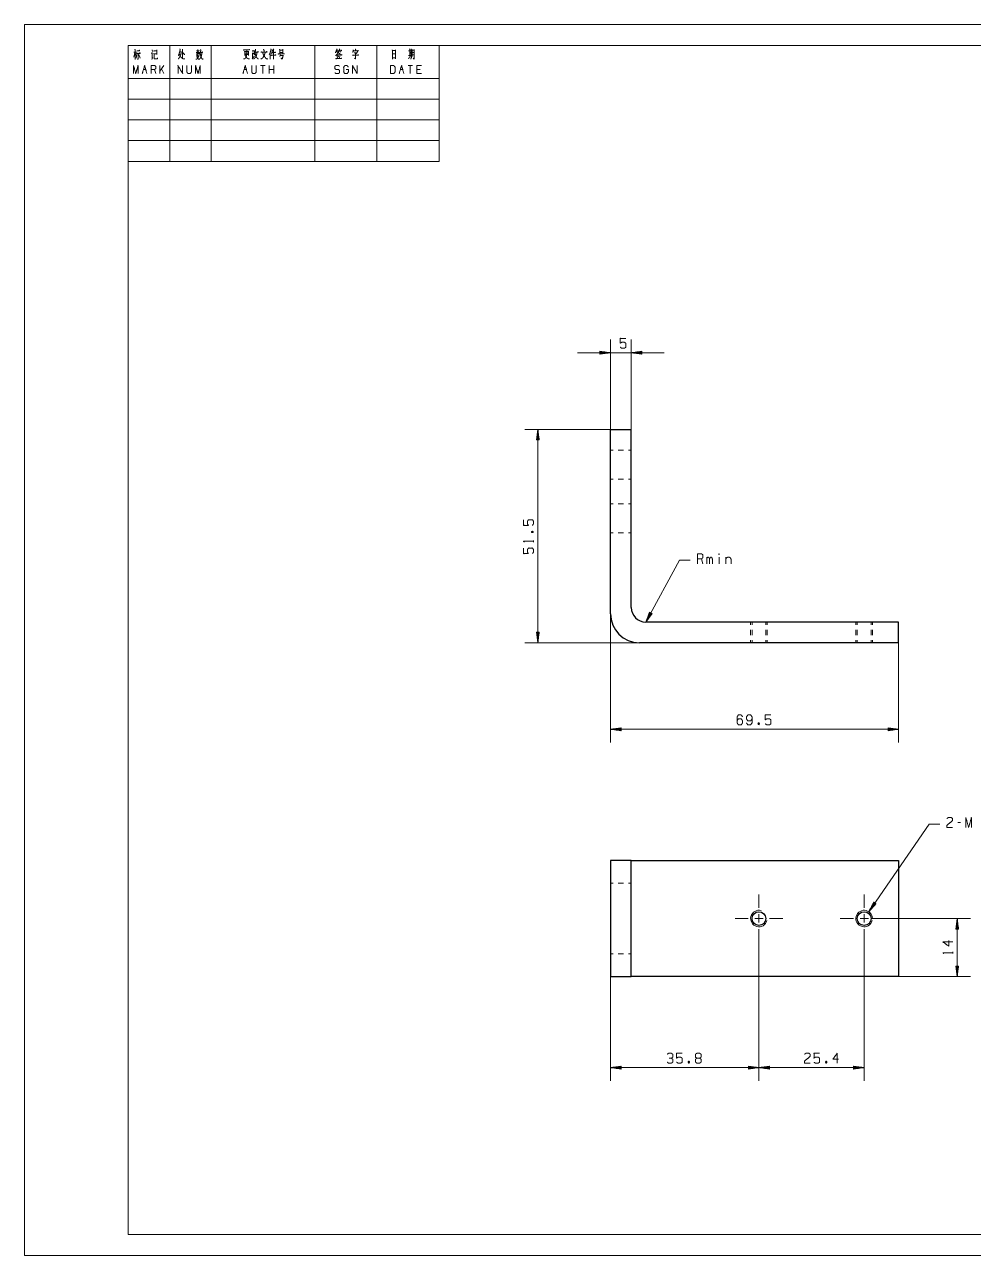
# Model space of a CAD drawing. Header units: millimetres. Extents: x 0 to 420, y 0 to 297.
# Drawn here: x 0 to 228.9, y 0 to 297 of the extents above; entities that cross this region are included whole.
import ezdxf

# ---------------------------------------------------------------- set-up
doc = ezdxf.new("R2010")
doc.units = ezdxf.units.MM
doc.layers.add('101', color=7, linetype='Continuous', true_color=0xffffff)

msp = doc.modelspace()

# ---------------------------------------------------------------- linework, layer by layer
at = {"layer": '101', "color": 133, "linetype": 'Continuous', "lineweight": 18}
for p, q in [((420, 297), (0, 297)), ((0, 297), (0, 0)), ((25, 292), (25, 264)), ((25, 292), (100, 292)), ((25, 292), (100, 292)), ((25, 292), (100, 292)), ((25, 292), (25, 5)), ((415, 292), (25, 292)), ((35, 292), (35, 264)), ((45, 292), (45, 264)), ((70, 292), (70, 264)), ((85, 292), (85, 264)), ((100, 292), (100, 264)), ((25, 284), (100, 284)), ((25, 279), (100, 279)), ((25, 274), (100, 274)), ((25, 269), (100, 269)), ((25, 264), (100, 264)), ((25, 5), (415, 5)), ((0, 0), (420, 0))]:
    msp.add_line(p, q, dxfattribs=at)
at = {"layer": '101', "color": 72, "linetype": 'Continuous', "lineweight": 18}
for p, q in [((93.22, 291.13), (93.33, 290.98)), ((26.57, 290.3), (26.35, 289.18)), ((26.36, 290.36), (26.98, 290.36)), ((26.69, 290.14), (26.91, 289.66)), ((27.11, 289.78), (26.88, 288.91)), ((27.56, 289.76), (27.87, 288.87)), ((30.65, 288.62), (30.93, 289.08)), ((30.74, 290.88), (30.87, 290.49)), ((31.13, 290.07), (31.22, 289.97)), ((37.42, 290.41), (37.77, 290.41)), ((41.4, 289.47), (42.16, 289.47)), ((41.69, 290.2), (41.43, 289.78)), ((41.53, 290.78), (41.66, 290.49)), ((41.88, 290.18), (42.11, 289.91)), ((42.14, 290.82), (41.95, 290.49)), ((53.1, 289.76), (53.98, 289.76)), ((53.11, 290.49), (53.99, 290.49)), ((53.11, 290.14), (53.98, 290.14)), ((54.01, 290.63), (54.01, 289.56)), ((55, 290.16), (55, 288.89)), ((55.02, 290.01), (55.35, 290.01)), ((55.4, 290.82), (55.37, 289.89)), ((59.27, 290.28), (59.27, 288.65)), ((61.56, 290.86), (62.32, 290.86)), ((61.56, 290.28), (62.32, 290.28)), ((61.73, 289.91), (61.56, 289.33)), ((61.6, 289.56), (62.33, 289.56)), ((62.33, 291.05), (62.33, 290.09)), ((75.31, 289.52), (75.48, 289.02)), ((75.35, 289.72), (76.07, 289.72)), ((75.6, 289.62), (75.76, 289.2)), ((76.13, 289.56), (75.92, 288.89)), ((76.04, 290.67), (76.21, 290.34)), ((92.92, 289.33), (92.65, 288.71)), ((92.86, 289.95), (93.25, 289.95)), ((93.18, 289.37), (93.28, 289.04)), ((93.75, 288.94), (94, 288.69)), ((28.66, 286.17), (29.22, 286.17)), ((31.62, 285.18), (31.34, 286.17)), ((33.59, 287.14), (32.63, 285.78)), ((32.63, 285.18), (32.63, 287.14)), ((33.59, 285.18), (33.04, 286.36)), ((52.94, 286.17), (53.49, 286.17)), ((58.02, 287.14), (56.9, 287.14)), ((57.46, 287.14), (57.46, 285.18)), ((59.02, 285.18), (59.02, 287.14)), ((60.14, 286.17), (59.02, 286.17)), ((60.14, 285.18), (60.14, 287.14)), ((90.65, 286.17), (91.2, 286.17)), ((93.6, 287.14), (92.49, 287.14)), ((93.05, 287.14), (93.05, 285.18)), ((95.45, 286.17), (94.61, 286.17)), ((122.29, 174.49), (122.72, 174.65)), ((122.74, 172.09), (122.74, 172.52)), ((163.64, 166.91), (163.31, 168.11)), ((164.57, 166.91), (164.57, 168.49)), ((167.52, 168.49), (167.52, 166.91)), ((169.13, 168.49), (169.13, 166.91)), ((177.01, 128.49), (177.17, 128.07)), ((225.8, 104.48), (225.13, 104.48)), ((223.9, 72.81), (223.9, 73.24)), ((160.16, 46.84), (160.32, 46.42)), ((193.32, 46.84), (193.48, 46.42))]:
    msp.add_line(p, q, dxfattribs=at)
at = {"layer": '101', "color": 22, "linetype": 'Continuous', "lineweight": 18}
for p, q in [((141.34, 199.33), (141.34, 221)), ((146.34, 199.33), (146.34, 221)), ((133.41, 217.82), (154.28, 217.82)), ((141.34, 217.82), (138.8, 218.16)), ((138.8, 218.16), (138.8, 217.49)), ((138.8, 218.15), (138.84, 218.15)), ((138.8, 218.15), (138.84, 218.15)), ((138.8, 218.1), (139.22, 218.1)), ((138.8, 218.05), (139.61, 218.05)), ((138.8, 218), (139.99, 218)), ((138.8, 217.95), (140.38, 217.95)), ((138.8, 217.9), (140.77, 217.9)), ((138.8, 217.85), (141.15, 217.85)), ((138.8, 217.49), (141.34, 217.82)), ((138.8, 217.8), (141.15, 217.8)), ((138.8, 217.75), (140.77, 217.75)), ((138.8, 217.7), (140.38, 217.7)), ((138.8, 217.65), (139.99, 217.65)), ((138.8, 217.6), (139.61, 217.6)), ((138.8, 217.55), (139.22, 217.55)), ((138.8, 217.49), (138.84, 217.49)), ((138.8, 217.49), (138.84, 217.49)), ((148.88, 218.16), (146.34, 217.82)), ((146.34, 217.82), (148.88, 217.49)), ((148.88, 217.85), (146.54, 217.85)), ((148.88, 217.8), (146.54, 217.8)), ((148.88, 217.9), (146.92, 217.9)), ((148.88, 217.75), (146.92, 217.75)), ((148.88, 217.95), (147.31, 217.95)), ((148.88, 217.7), (147.31, 217.7)), ((148.88, 218), (147.69, 218)), ((148.88, 217.65), (147.69, 217.65)), ((148.88, 218.05), (148.08, 218.05)), ((148.88, 217.6), (148.08, 217.6)), ((148.88, 218.1), (148.47, 218.1)), ((148.88, 217.55), (148.47, 217.55)), ((148.88, 218.15), (148.85, 218.15)), ((148.88, 218.15), (148.85, 218.15)), ((148.88, 217.49), (148.85, 217.49)), ((148.88, 217.49), (148.85, 217.49)), ((148.88, 217.49), (148.88, 218.16)), ((141.34, 199.33), (120.66, 199.33)), ((123.83, 199.33), (123.5, 196.79)), ((123.81, 196.79), (123.81, 199.13)), ((124.17, 196.79), (123.83, 199.33)), ((123.83, 199.33), (123.83, 147.83)), ((123.86, 196.79), (123.86, 199.13)), ((123.5, 196.79), (123.5, 196.82)), ((123.5, 196.79), (123.5, 196.82)), ((123.5, 196.79), (124.17, 196.79)), ((123.55, 196.79), (123.55, 197.2)), ((123.6, 196.79), (123.6, 197.59)), ((123.66, 196.79), (123.66, 197.97)), ((123.71, 196.79), (123.71, 198.36)), ((123.76, 196.79), (123.76, 198.75)), ((123.91, 196.79), (123.91, 198.75)), ((123.96, 196.79), (123.96, 198.36)), ((124.01, 196.79), (124.01, 197.97)), ((124.06, 196.79), (124.06, 197.59)), ((124.11, 196.79), (124.11, 197.2)), ((124.16, 196.79), (124.16, 196.82)), ((124.16, 196.79), (124.16, 196.82)), ((157.99, 167.73), (149.84, 152.83)), ((160.53, 167.73), (157.99, 167.73)), ((141.34, 154.83), (141.34, 123.77)), ((150.77, 155.21), (149.84, 152.83)), ((149.84, 152.83), (151.36, 154.89)), ((151.04, 155.07), (149.91, 153.01)), ((151.09, 155.04), (149.96, 152.98)), ((151, 155.09), (150.06, 153.37)), ((151.13, 155.02), (150.19, 153.3)), ((150.95, 155.11), (150.2, 153.73)), ((150.91, 155.14), (150.34, 154.1)), ((151.17, 154.99), (150.42, 153.61)), ((150.86, 155.16), (150.48, 154.46)), ((150.82, 155.19), (150.62, 154.82)), ((151.22, 154.97), (150.65, 153.92)), ((150.77, 155.21), (150.76, 155.18)), ((150.77, 155.21), (150.76, 155.18)), ((151.36, 154.89), (150.77, 155.21)), ((151.26, 154.94), (150.88, 154.24)), ((151.31, 154.92), (151.11, 154.55)), ((151.35, 154.9), (151.34, 154.87)), ((151.35, 154.9), (151.34, 154.87)), ((123.5, 150.37), (123.5, 150.33)), ((123.5, 150.37), (123.5, 150.33)), ((123.5, 150.37), (123.83, 147.83)), ((124.17, 150.37), (123.5, 150.37)), ((123.55, 150.37), (123.55, 149.95)), ((123.6, 150.37), (123.6, 149.56)), ((123.66, 150.37), (123.66, 149.18)), ((123.71, 150.37), (123.71, 148.79)), ((123.76, 150.37), (123.76, 148.4)), ((123.81, 150.37), (123.81, 148.02)), ((123.83, 147.83), (124.17, 150.37)), ((123.86, 150.37), (123.86, 148.02)), ((123.91, 150.37), (123.91, 148.4)), ((123.96, 150.37), (123.96, 148.79)), ((124.01, 150.37), (124.01, 149.18)), ((124.06, 150.37), (124.06, 149.56)), ((124.11, 150.37), (124.11, 149.95)), ((124.16, 150.37), (124.16, 150.33)), ((124.16, 150.37), (124.16, 150.33)), ((148.34, 147.83), (120.66, 147.83)), ((210.84, 147.83), (210.84, 123.77)), ((143.88, 127.28), (141.34, 126.95)), ((141.34, 126.95), (143.88, 126.62)), ((141.34, 126.95), (210.84, 126.95)), ((143.88, 126.97), (141.54, 126.97)), ((143.88, 126.92), (141.54, 126.92)), ((143.88, 127.03), (141.92, 127.03)), ((143.88, 126.87), (141.92, 126.87)), ((143.88, 127.08), (142.31, 127.08)), ((143.88, 126.82), (142.31, 126.82)), ((143.88, 127.13), (142.69, 127.13)), ((143.88, 126.77), (142.69, 126.77)), ((143.88, 127.18), (143.08, 127.18)), ((143.88, 126.72), (143.08, 126.72)), ((143.88, 127.23), (143.47, 127.23)), ((143.88, 126.67), (143.47, 126.67)), ((143.88, 127.28), (143.85, 127.28)), ((143.88, 127.28), (143.85, 127.28)), ((143.88, 126.62), (143.85, 126.62)), ((143.88, 126.62), (143.85, 126.62)), ((143.88, 126.62), (143.88, 127.28)), ((210.84, 126.95), (208.3, 127.28)), ((208.3, 127.28), (208.34, 127.28)), ((208.3, 127.28), (208.34, 127.28)), ((208.3, 127.28), (208.3, 126.62)), ((208.3, 127.23), (208.72, 127.23)), ((208.3, 127.18), (209.11, 127.18)), ((208.3, 127.13), (209.49, 127.13)), ((208.3, 127.08), (209.88, 127.08)), ((208.3, 127.03), (210.27, 127.03)), ((208.3, 126.97), (210.65, 126.97)), ((208.3, 126.62), (210.84, 126.95)), ((208.3, 126.92), (210.65, 126.92)), ((208.3, 126.87), (210.27, 126.87)), ((208.3, 126.82), (209.88, 126.82)), ((208.3, 126.77), (209.49, 126.77)), ((208.3, 126.72), (209.11, 126.72)), ((208.3, 126.67), (208.72, 126.67)), ((208.3, 126.62), (208.34, 126.62)), ((208.3, 126.62), (208.34, 126.62)), ((203.68, 82.94), (218.22, 104.09)), ((218.22, 104.09), (220.76, 104.09)), ((204.84, 85.22), (203.68, 82.94)), ((203.68, 82.94), (205.39, 84.85)), ((205.1, 85.05), (203.77, 83.12)), ((205.14, 85.02), (203.81, 83.09)), ((205.05, 85.08), (203.94, 83.46)), ((205.18, 84.99), (204.07, 83.38)), ((205.01, 85.11), (204.12, 83.81)), ((204.97, 85.14), (204.3, 84.16)), ((205.22, 84.96), (204.33, 83.67)), ((204.93, 85.16), (204.47, 84.5)), ((205.26, 84.93), (204.59, 83.95)), ((204.89, 85.19), (204.65, 84.85)), ((204.84, 85.22), (204.83, 85.2)), ((204.84, 85.22), (204.83, 85.2)), ((205.39, 84.85), (204.84, 85.22)), ((205.3, 84.91), (204.85, 84.24)), ((205.35, 84.88), (205.11, 84.53)), ((205.39, 84.85), (205.37, 84.82)), ((205.39, 84.85), (205.37, 84.82)), ((204.54, 81.29), (228.17, 81.29)), ((224.99, 81.29), (224.66, 78.75)), ((224.87, 78.75), (224.87, 80.33)), ((224.92, 78.75), (224.92, 80.72)), ((224.97, 78.75), (224.97, 81.1)), ((224.99, 67.29), (224.99, 81.29)), ((225.33, 78.75), (224.99, 81.29)), ((225.02, 78.75), (225.02, 81.1)), ((225.07, 78.75), (225.07, 80.72)), ((225.12, 78.75), (225.12, 80.33)), ((224.66, 78.75), (224.66, 78.79)), ((224.66, 78.75), (224.66, 78.79)), ((224.66, 78.75), (225.33, 78.75)), ((224.71, 78.75), (224.71, 79.17)), ((224.77, 78.75), (224.77, 79.56)), ((224.82, 78.75), (224.82, 79.94)), ((225.17, 78.75), (225.17, 79.94)), ((225.22, 78.75), (225.22, 79.56)), ((225.27, 78.75), (225.27, 79.17)), ((225.32, 78.75), (225.32, 78.79)), ((225.32, 78.75), (225.32, 78.79)), ((177.14, 75.53), (177.14, 42.12)), ((177.14, 75.53), (177.14, 42.12)), ((202.54, 75.53), (202.54, 42.12)), ((224.66, 69.83), (224.66, 69.8)), ((224.66, 69.83), (224.66, 69.8)), ((225.33, 69.83), (224.66, 69.83)), ((224.66, 69.83), (224.99, 67.29)), ((224.71, 69.83), (224.71, 69.42)), ((224.77, 69.83), (224.77, 69.03)), ((224.82, 69.83), (224.82, 68.64)), ((224.87, 69.83), (224.87, 68.26)), ((224.92, 69.83), (224.92, 67.87)), ((224.97, 69.83), (224.97, 67.49)), ((224.99, 67.29), (225.33, 69.83)), ((225.02, 69.83), (225.02, 67.49)), ((225.07, 69.83), (225.07, 67.87)), ((225.12, 69.83), (225.12, 68.26)), ((225.17, 69.83), (225.17, 68.64)), ((225.22, 69.83), (225.22, 69.03)), ((225.27, 69.83), (225.27, 69.42)), ((225.32, 69.83), (225.32, 69.8)), ((225.32, 69.83), (225.32, 69.8)), ((141.34, 67.29), (141.34, 42.12)), ((210.84, 67.29), (228.17, 67.29)), ((143.88, 45.63), (141.34, 45.3)), ((141.34, 45.3), (143.88, 44.96)), ((141.34, 45.3), (177.14, 45.3)), ((143.88, 45.32), (141.54, 45.32)), ((143.88, 45.27), (141.54, 45.27)), ((143.88, 45.38), (141.92, 45.38)), ((143.88, 45.22), (141.92, 45.22)), ((143.88, 45.43), (142.31, 45.43)), ((143.88, 45.17), (142.31, 45.17)), ((143.88, 45.48), (142.69, 45.48)), ((143.88, 45.12), (142.69, 45.12)), ((143.88, 45.53), (143.08, 45.53)), ((143.88, 45.07), (143.08, 45.07)), ((143.88, 45.58), (143.47, 45.58)), ((143.88, 45.02), (143.47, 45.02)), ((143.88, 45.63), (143.85, 45.63)), ((143.88, 45.63), (143.85, 45.63)), ((143.88, 44.97), (143.85, 44.97)), ((143.88, 44.97), (143.85, 44.97)), ((143.88, 44.96), (143.88, 45.63)), ((177.14, 45.3), (174.6, 45.63)), ((174.6, 45.63), (174.6, 44.96)), ((174.6, 45.63), (174.64, 45.63)), ((174.6, 45.63), (174.64, 45.63)), ((174.6, 45.58), (175.02, 45.58)), ((174.6, 45.53), (175.41, 45.53)), ((174.6, 45.48), (175.79, 45.48)), ((174.6, 45.43), (176.18, 45.43)), ((174.6, 45.38), (176.57, 45.38)), ((174.6, 45.32), (176.95, 45.32)), ((174.6, 44.96), (177.14, 45.3)), ((174.6, 45.27), (176.95, 45.27)), ((174.6, 45.22), (176.57, 45.22)), ((174.6, 45.17), (176.18, 45.17)), ((174.6, 45.12), (175.79, 45.12)), ((174.6, 45.07), (175.41, 45.07)), ((174.6, 45.02), (175.02, 45.02)), ((174.6, 44.97), (174.64, 44.97)), ((174.6, 44.97), (174.64, 44.97)), ((179.68, 45.63), (177.14, 45.3)), ((177.14, 45.3), (179.68, 44.96)), ((177.14, 45.3), (202.54, 45.3)), ((179.68, 45.32), (177.34, 45.32)), ((179.68, 45.27), (177.34, 45.27)), ((179.68, 45.38), (177.72, 45.38)), ((179.68, 45.22), (177.72, 45.22)), ((179.68, 45.43), (178.11, 45.43)), ((179.68, 45.17), (178.11, 45.17)), ((179.68, 45.48), (178.49, 45.48)), ((179.68, 45.12), (178.49, 45.12)), ((179.68, 45.53), (178.88, 45.53)), ((179.68, 45.07), (178.88, 45.07)), ((179.68, 45.58), (179.27, 45.58)), ((179.68, 45.02), (179.27, 45.02)), ((179.68, 45.63), (179.65, 45.63)), ((179.68, 45.63), (179.65, 45.63)), ((179.68, 44.97), (179.65, 44.97)), ((179.68, 44.97), (179.65, 44.97)), ((179.68, 44.96), (179.68, 45.63)), ((200, 45.63), (200.04, 45.63)), ((200, 45.63), (200.04, 45.63)), ((202.54, 45.3), (200, 45.63)), ((200, 45.63), (200, 44.96)), ((200, 45.58), (200.42, 45.58)), ((200, 45.53), (200.81, 45.53)), ((200, 45.48), (201.19, 45.48)), ((200, 45.43), (201.58, 45.43)), ((200, 45.38), (201.97, 45.38)), ((200, 45.32), (202.35, 45.32)), ((200, 44.96), (202.54, 45.3)), ((200, 45.27), (202.35, 45.27)), ((200, 45.22), (201.97, 45.22)), ((200, 45.17), (201.58, 45.17)), ((200, 45.12), (201.19, 45.12)), ((200, 45.07), (200.81, 45.07)), ((200, 45.02), (200.42, 45.02)), ((200, 44.97), (200.04, 44.97)), ((200, 44.97), (200.04, 44.97))]:
    msp.add_line(p, q, dxfattribs=at)
at = {"layer": '101', "color": 251, "linetype": 'Continuous', "lineweight": 25}
for p, q in [((141.34, 154.83), (141.34, 199.33)), ((141.34, 199.33), (146.34, 199.33)), ((146.34, 156.33), (146.34, 199.33)), ((210.84, 152.83), (149.84, 152.83)), ((210.84, 147.83), (210.84, 152.83)), ((210.84, 147.83), (148.34, 147.83)), ((141.34, 95.29), (141.34, 67.29)), ((146.34, 95.29), (141.34, 95.29)), ((146.34, 67.29), (146.34, 95.29)), ((149.84, 95.29), (210.84, 95.29)), ((210.84, 95.29), (210.84, 67.29)), ((141.34, 67.29), (146.34, 67.29)), ((210.84, 67.29), (149.84, 67.29))]:
    msp.add_line(p, q, dxfattribs=at)
at = {"layer": '101', "color": 53, "linetype": 'Continuous', "lineweight": 18}
for p, q in [((141.97, 194.33), (141.34, 194.33)), ((144.47, 194.33), (143.22, 194.33)), ((146.34, 194.33), (145.72, 194.33)), ((141.34, 187.33), (141.97, 187.33)), ((143.22, 187.33), (144.47, 187.33)), ((145.72, 187.33), (146.34, 187.33)), ((141.97, 181.33), (141.34, 181.33)), ((144.47, 181.33), (143.22, 181.33)), ((146.34, 181.33), (145.72, 181.33)), ((141.34, 174.33), (141.97, 174.33)), ((143.22, 174.33), (144.47, 174.33)), ((145.72, 174.33), (146.34, 174.33)), ((175.14, 152.2), (175.14, 152.83)), ((175.49, 152.83), (175.49, 152.2)), ((178.79, 152.2), (178.79, 152.83)), ((179.14, 152.2), (179.14, 152.83)), ((200.54, 152.2), (200.54, 152.83)), ((200.89, 152.83), (200.89, 152.2)), ((204.19, 152.2), (204.19, 152.83)), ((204.54, 152.2), (204.54, 152.83)), ((175.14, 149.7), (175.14, 150.95)), ((175.49, 150.95), (175.49, 149.7)), ((178.79, 149.7), (178.79, 150.95)), ((179.14, 149.7), (179.14, 150.95)), ((200.54, 149.7), (200.54, 150.95)), ((200.89, 150.95), (200.89, 149.7)), ((204.19, 149.7), (204.19, 150.95)), ((204.54, 149.7), (204.54, 150.95)), ((175.14, 147.83), (175.14, 148.45)), ((175.49, 148.45), (175.49, 147.83)), ((178.79, 147.83), (178.79, 148.45)), ((179.14, 147.83), (179.14, 148.45)), ((200.54, 147.83), (200.54, 148.45)), ((200.89, 148.45), (200.89, 147.83)), ((204.19, 147.83), (204.19, 148.45)), ((204.54, 147.83), (204.54, 148.45)), ((141.97, 89.79), (141.34, 89.79)), ((144.47, 89.79), (143.22, 89.79)), ((146.34, 89.79), (145.72, 89.79)), ((141.34, 72.79), (141.97, 72.79)), ((143.22, 72.79), (144.47, 72.79)), ((145.72, 72.79), (146.34, 72.79))]:
    msp.add_line(p, q, dxfattribs=at)
at = {"layer": '101', "color": 151, "linetype": 'Continuous', "lineweight": 18}
for p, q in [((177.14, 83.88), (177.14, 87.06)), ((202.54, 83.88), (202.54, 87.06)), ((174.55, 81.29), (171.38, 81.29)), ((176.14, 81.29), (178.15, 81.29)), ((177.14, 80.29), (177.14, 82.3)), ((179.74, 81.29), (182.91, 81.29)), ((199.95, 81.29), (196.78, 81.29)), ((201.54, 81.29), (203.55, 81.29)), ((202.54, 80.29), (202.54, 82.3)), ((205.14, 81.29), (208.31, 81.29)), ((177.14, 78.7), (177.14, 75.53)), ((202.54, 78.7), (202.54, 75.53))]:
    msp.add_line(p, q, dxfattribs=at)
at = {"layer": '101', "color": 251, "linetype": 'Continuous', "lineweight": 25}
for centre in [(177.14, 81.29), (202.54, 81.29)]:
    msp.add_circle(centre, 1.65, dxfattribs=at)
for centre, radius in [((148.34, 154.83), 7), ((149.84, 156.33), 3.5)]:
    msp.add_arc(centre, radius, 180, 270, dxfattribs=at)
at = {"layer": '101', "color": 251, "linetype": 'Continuous', "lineweight": 13}
for centre in [(177.14, 81.29), (202.54, 81.29)]:
    msp.add_arc(centre, 2, 75, 345, dxfattribs=at)
at = {"layer": '101', "color": 22, "linetype": 'Continuous', "lineweight": 18}
msp.add_arc((202.54, 81.29), 2, 357.7009, 75, dxfattribs=at)
at = {"layer": '101', "color": 72, "linetype": 'Continuous', "lineweight": 18}
for points, knots in [([(26.57, 291.07), (26.67, 290.94), (26.67, 288.6)], [0, 0, 0.064393, 1, 1]), ([(37.46, 291.13), (37.53, 290.94), (37.46, 290.67), (37.43, 290.53), (37.37, 290.34), (37.31, 290.14), (37.26, 289.95), (37.21, 289.78), (37.14, 289.66), (37.05, 289.52)], [0, 0, 0.116545, 0.278927, 0.365002, 0.478708, 0.603961, 0.717668, 0.817418, 0.901357, 1, 1]), ([(38.05, 291.11), (38.1, 290.96), (38.1, 288.87)], [0, 0, 0.06955, 1, 1]), ([(57.64, 291.07), (57.81, 290.65), (57.83, 290.76), (57.75, 290.55)], [0, 0, 0.581176, 0.716263, 1, 1]), ([(59.43, 291.13), (59.46, 290.98), (59.26, 290.34), (59.19, 290.09), (59.1, 289.95), (59, 289.76)], [0, 0, 0.101083, 0.561706, 0.738774, 0.854629, 1, 1]), ([(60.01, 291.13), (60.12, 290.98), (60.06, 291.05), (60.06, 288.65)], [0, 0, 0.069697, 0.101625, 1, 1]), ([(61.5, 291.07), (61.57, 290.98), (61.57, 290.14)], [0, 0, 0.115189, 1, 1]), ([(75.94, 291.15), (76.05, 291.03), (76.01, 291.05), (75.72, 290.38), (75.58, 290.14), (75.44, 289.95), (75.28, 289.72), (74.96, 289.52)], [0, 0, 0.080396, 0.103261, 0.444362, 0.576789, 0.688375, 0.819716, 1, 1]), ([(75.29, 291.17), (75.39, 291.03), (75.37, 291.07), (74.97, 290.16), (75.2, 290.69), (75.72, 290.69), (75.31, 290.69), (75.45, 290.34)], [0, 0, 0.057042, 0.07334, 0.392466, 0.581127, 0.745774, 0.87749, 1, 1]), ([(79.77, 291.11), (79.89, 290.82), (79.93, 290.86), (79.89, 290.76)], [0, 0, 0.644011, 0.768354, 1, 1]), ([(92.86, 291.13), (92.97, 290.98), (92.9, 291.07), (92.9, 289.56), (92.62, 289.56), (93.47, 289.56), (93.25, 289.56), (93.25, 291.07), (93.25, 290.67), (92.64, 290.67), (93.43, 290.67), (93.25, 290.67), (93.25, 290.26), (92.87, 290.26)], [0, 0, 0.025061, 0.039924, 0.243199, 0.280605, 0.39479, 0.42432, 0.627595, 0.680502, 0.763188, 0.869498, 0.893122, 0.948813, 1, 1]), ([(26.92, 290.07), (27.87, 290.07), (27.81, 290.24), (27.74, 290.09)], [0, 0, 0.737857, 0.874089, 1, 1]), ([(27.1, 290.69), (27.73, 290.69), (27.68, 290.82), (27.64, 290.74)], [0, 0, 0.736257, 0.890366, 1, 1]), ([(27.36, 290.07), (27.36, 288.65), (27.2, 288.73)], [0, 0, 0.887515, 1, 1]), ([(30.55, 290.14), (30.8, 290.14), (30.8, 290.26), (30.8, 288.81)], [0, 0, 0.136549, 0.204721, 1, 1]), ([(31.28, 290.69), (31.21, 290.63), (31.15, 290.69), (31.88, 290.69), (31.88, 290.88), (31.88, 289.78), (31.88, 289.97), (31.22, 289.97), (31.22, 288.83), (31.24, 288.75), (31.35, 288.71), (32.04, 288.71), (32.04, 289.02)], [0, 0, 0.017819, 0.033666, 0.169515, 0.204099, 0.407776, 0.442364, 0.564628, 0.775991, 0.791603, 0.814658, 0.942357, 1, 1]), ([(37.8, 290.55), (37.71, 289.95), (37.65, 289.76), (37.62, 289.62), (37.53, 289.47), (37.46, 289.31), (37.42, 289.18), (37.31, 289.02), (37.23, 288.89), (37.04, 288.71)], [0, 0, 0.296659, 0.392137, 0.46442, 0.547267, 0.635799, 0.700206, 0.795426, 0.869797, 1, 1]), ([(37.31, 290.01), (37.37, 289.87), (37.42, 289.7), (37.45, 289.56), (37.59, 289.27), (37.67, 289.18), (37.87, 288.98), (37.99, 288.87), (38.13, 288.79), (38.34, 288.73), (38.53, 288.73), (38.68, 288.71)], [0, 0, 0.075191, 0.157626, 0.228751, 0.384956, 0.438117, 0.578248, 0.65344, 0.734339, 0.837348, 0.928887, 1, 1]), ([(38.08, 290.38), (38.56, 289.72), (38.56, 289.91)], [0, 0, 0.814818, 1, 1]), ([(42.01, 289.41), (41.89, 289.16), (41.82, 288.98), (41.69, 288.79), (41.56, 288.69), (41.34, 288.65)], [0, 0, 0.251055, 0.434029, 0.64262, 0.795766, 1, 1]), ([(41.73, 290.94), (41.86, 290.88), (41.81, 290.92), (41.81, 289.76), (41.81, 290.3), (41.4, 290.3), (42.22, 290.3)], [0, 0, 0.046318, 0.069123, 0.437816, 0.608997, 0.739331, 1, 1]), ([(41.76, 289.68), (41.59, 289.1), (42.03, 288.62)], [0, 0, 0.483237, 1, 1]), ([(42.73, 290.2), (42.73, 289.95), (42.7, 289.68), (42.63, 289.39), (42.51, 289.1), (42.38, 288.89), (42.23, 288.71), (42.03, 288.58)], [0, 0, 0.134106, 0.280228, 0.441583, 0.610314, 0.742762, 0.870657, 1, 1]), ([(42.46, 290.96), (42.6, 290.82), (42.55, 290.86), (42.22, 289.8)], [0, 0, 0.143537, 0.187773, 1, 1]), ([(42.38, 290.01), (42.42, 289.8), (42.46, 289.56), (42.55, 289.27), (42.67, 288.98), (42.8, 288.75), (42.99, 288.6), (43.04, 288.75)], [0, 0, 0.122124, 0.267694, 0.442444, 0.622807, 0.774615, 0.912625, 1, 1]), ([(42.44, 290.28), (42.93, 290.28), (42.9, 290.45), (42.85, 290.34)], [0, 0, 0.634119, 0.848445, 1, 1]), ([(52.91, 290.86), (52.88, 290.76), (52.79, 290.88), (54.27, 290.88), (54.2, 290.98), (54.14, 290.88)], [0, 0, 0.054227, 0.130909, 0.87613, 0.940043, 1, 1]), ([(53.57, 290.88), (53.57, 289.72), (53.52, 289.58), (53.51, 289.41), (53.45, 289.2), (53.38, 289.04), (53.29, 288.91), (53.16, 288.81), (53.03, 288.75), (52.82, 288.73)], [0, 0, 0.455623, 0.515134, 0.580482, 0.665033, 0.736192, 0.79598, 0.861823, 0.919058, 1, 1]), ([(53.01, 290.63), (53.1, 290.49), (53.1, 289.58)], [0, 0, 0.156848, 1, 1]), ([(53.22, 289.6), (53.29, 289.43), (53.38, 289.29), (53.48, 289.16), (53.55, 289.04), (53.63, 288.94), (53.76, 288.87), (53.9, 288.79), (54.07, 288.75), (54.26, 288.71)], [0, 0, 0.124249, 0.240531, 0.35103, 0.449957, 0.536949, 0.636896, 0.752292, 0.866372, 1, 1]), ([(55.03, 288.89), (54.94, 288.71), (54.88, 288.73), (55.41, 289.37)], [0, 0, 0.187521, 0.244051, 1, 1]), ([(55.06, 290.65), (54.99, 290.57), (54.93, 290.65), (55.37, 290.65)], [0, 0, 0.169755, 0.325542, 1, 1]), ([(56.04, 290.36), (56.03, 290.16), (56, 289.95), (55.97, 289.72), (55.91, 289.52), (55.84, 289.33), (55.75, 289.18), (55.65, 289.02), (55.54, 288.91), (55.41, 288.81), (55.21, 288.71)], [0, 0, 0.105429, 0.211651, 0.328282, 0.437572, 0.539265, 0.625346, 0.724284, 0.79827, 0.883378, 1, 1]), ([(55.67, 291.05), (55.72, 290.96), (55.63, 290.41), (55.51, 289.99), (55.47, 289.85), (55.35, 289.62)], [0, 0, 0.062603, 0.440485, 0.727862, 0.828992, 1, 1]), ([(55.62, 290.18), (55.65, 289.99), (55.69, 289.8), (55.72, 289.6), (55.81, 289.43), (55.88, 289.29), (55.95, 289.12), (56.06, 288.98), (56.2, 288.83), (56.39, 288.73)], [0, 0, 0.109654, 0.220947, 0.342501, 0.451483, 0.545868, 0.651144, 0.754315, 0.874064, 1, 1]), ([(55.67, 290.38), (56.38, 290.38), (56.29, 290.49), (56.17, 290.36)], [0, 0, 0.696293, 0.830826, 1, 1]), ([(57.14, 290.45), (57.05, 290.34), (57.01, 290.38), (58.48, 290.38), (58.38, 290.55), (58.28, 290.41)], [0, 0, 0.066333, 0.095822, 0.818123, 0.913284, 1, 1]), ([(58.04, 290.41), (57.97, 290.01), (57.83, 289.6), (57.56, 289.16), (57.33, 288.87), (56.99, 288.69)], [0, 0, 0.190069, 0.398701, 0.640199, 0.817216, 1, 1]), ([(57.42, 290.3), (57.49, 290.07), (57.66, 289.58), (57.94, 289.18), (58.25, 288.83), (58.53, 288.71), (58.59, 288.79), (58.48, 288.62)], [0, 0, 0.103286, 0.330833, 0.538837, 0.740597, 0.872112, 0.915905, 1, 1]), ([(59.58, 289.66), (59.55, 289.52), (59.48, 289.66), (60.58, 289.66), (60.5, 289.78), (60.47, 289.68)], [0, 0, 0.08907, 0.186879, 0.848313, 0.935185, 1, 1]), ([(59.74, 290.92), (59.84, 290.69), (59.79, 290.78), (59.58, 289.91)], [0, 0, 0.200658, 0.282145, 1, 1]), ([(59.68, 290.3), (60.5, 290.3), (60.44, 290.45), (60.37, 290.3)], [0, 0, 0.720068, 0.857376, 1, 1]), ([(61.28, 289.91), (61.23, 289.85), (61.15, 289.95), (62.68, 289.95), (62.6, 290.01), (62.49, 289.91)], [0, 0, 0.038001, 0.105809, 0.873511, 0.927246, 1, 1]), ([(62.4, 289.62), (62.13, 288.65), (61.85, 288.94)], [0, 0, 0.71586, 1, 1]), ([(75.23, 288.81), (75.12, 288.71), (75.07, 288.81), (76.46, 288.81), (76.39, 288.94), (76.29, 288.79)], [0, 0, 0.078897, 0.135659, 0.837617, 0.910404, 1, 1]), ([(75.66, 290.26), (75.85, 290.09), (76.04, 289.97), (76.18, 289.87), (76.39, 289.7), (76.58, 289.68), (76.42, 289.6)], [0, 0, 0.194845, 0.370351, 0.508814, 0.712321, 0.860156, 1, 1]), ([(75.89, 290.69), (76.48, 290.69), (76.4, 290.84), (76.33, 290.74)], [0, 0, 0.669422, 0.855054, 1, 1]), ([(79.33, 289.68), (79.21, 289.52), (79.13, 289.66), (80.57, 289.66), (80.44, 289.76), (80.37, 289.68)], [0, 0, 0.096613, 0.17732, 0.867547, 0.947356, 1, 1]), ([(79.24, 290.92), (79.36, 290.69), (79.33, 290.78), (79.15, 290.28)], [0, 0, 0.294025, 0.394866, 1, 1]), ([(79.32, 290.67), (80.43, 290.67), (80.5, 290.84), (80.28, 290.36)], [0, 0, 0.611939, 0.711554, 1, 1]), ([(79.48, 290.2), (80.15, 290.2), (80.21, 290.26), (79.87, 289.89), (79.77, 289.97), (79.84, 289.89), (79.84, 288.73), (79.62, 288.87)], [0, 0, 0.230144, 0.259318, 0.430979, 0.476011, 0.513789, 0.910079, 1, 1]), ([(88.67, 290.94), (88.75, 290.78), (88.75, 288.69), (88.75, 289.02), (89.45, 289.02), (89.45, 288.71), (89.45, 290.88), (89.45, 290.76), (88.76, 290.76), (88.76, 289.95), (89.46, 289.95)], [0, 0, 0.022322, 0.280074, 0.320905, 0.407511, 0.44579, 0.713751, 0.729062, 0.813864, 0.913394, 1, 1]), ([(93.49, 291.03), (93.53, 290.88), (93.53, 289.7), (93.47, 289.43), (93.34, 289.12), (93.25, 288.87), (93.14, 288.69)], [0, 0, 0.062372, 0.548434, 0.661879, 0.800828, 0.909362, 1, 1]), ([(93.53, 290.86), (94, 290.86), (94, 290.98), (94, 288.62), (94, 290.28), (93.56, 290.28), (93.97, 290.28), (93.97, 289.7), (93.56, 289.7)], [0, 0, 0.072646, 0.091913, 0.457973, 0.714856, 0.782961, 0.846526, 0.936435, 1, 1]), ([(26.26, 285.18), (26.26, 287.14), (26.82, 285.18), (27.37, 287.14), (27.37, 285.18)], [0, 0, 0.245192, 0.5, 0.754808, 1, 1]), ([(30.51, 285.18), (30.51, 287.14), (31.34, 287.14), (31.62, 286.96), (31.62, 286.36), (31.34, 286.17), (30.51, 286.17)], [0, 0, 0.400952, 0.571035, 0.639278, 0.761676, 0.829917, 1, 1]), ([(37.01, 285.18), (37.01, 287.14), (38.12, 285.18), (38.12, 287.14)], [0, 0, 0.317574, 0.682426, 1, 1]), ([(39.13, 287.14), (39.13, 285.57), (39.39, 285.18), (39.95, 285.18), (40.24, 285.57), (40.24, 287.14)], [0, 0, 0.337152, 0.438599, 0.557781, 0.662848, 1, 1]), ([(41.25, 285.18), (41.25, 287.14), (41.81, 285.18), (42.36, 287.14), (42.36, 285.18)], [0, 0, 0.245192, 0.5, 0.754808, 1, 1]), ([(54.78, 287.14), (54.78, 285.57), (55.05, 285.18), (55.6, 285.18), (55.89, 285.57), (55.89, 287.14)], [0, 0, 0.337152, 0.438599, 0.557781, 0.662848, 1, 1]), ([(74.85, 285.36), (75.13, 285.18), (75.7, 285.18), (75.98, 285.39), (75.98, 285.97), (75.7, 286.17), (75.15, 286.17), (74.85, 286.36), (74.85, 286.96), (75.15, 287.14), (75.7, 287.14), (75.98, 286.96)], [0, 0, 0.068035, 0.184054, 0.254521, 0.372333, 0.442799, 0.555843, 0.626367, 0.748393, 0.81892, 0.931964, 1, 1]), ([(77.55, 286.17), (78.1, 286.17), (78.1, 285.57), (77.82, 285.18), (77.25, 285.18), (76.97, 285.57), (76.97, 286.75), (77.27, 287.14), (77.81, 287.14), (78.09, 286.75)], [0, 0, 0.103295, 0.214797, 0.304261, 0.410274, 0.499739, 0.718892, 0.809956, 0.910533, 1, 1]), ([(79.11, 285.18), (79.11, 287.14), (80.22, 285.18), (80.22, 287.14)], [0, 0, 0.317574, 0.682426, 1, 1]), ([(88.25, 285.18), (89.07, 285.18), (89.36, 285.57), (89.36, 286.75), (89.07, 287.14), (88.25, 287.14), (88.25, 285.18)], [0, 0, 0.142133, 0.227159, 0.431787, 0.516817, 0.65895, 1, 1]), ([(90.37, 285.18), (90.93, 287.14), (91.48, 285.18)], [0, 0, 0.5, 1, 1]), ([(95.73, 285.18), (94.61, 285.18), (94.61, 287.14), (95.73, 287.14)], [0, 0, 0.265389, 0.734611, 1, 1]), ([(143.7, 219.14), (144.04, 218.92), (144.73, 218.92), (145.06, 219.14), (145.06, 220.09), (144.73, 220.34), (144.04, 220.34), (143.7, 220.12), (143.7, 221.29), (145.06, 221.29)], [0, 0, 0.062228, 0.168343, 0.230571, 0.376815, 0.441263, 0.547379, 0.609606, 0.79049, 1, 1]), ([(122.52, 176.17), (122.74, 176.51), (122.74, 177.19), (122.52, 177.53), (121.57, 177.53), (121.32, 177.19), (121.32, 176.51), (121.54, 176.17), (120.37, 176.17), (120.37, 177.53)], [0, 0, 0.062227, 0.168342, 0.230571, 0.376817, 0.441266, 0.547381, 0.609608, 0.79049, 1, 1]), ([(120.57, 172.16), (120.37, 172.31), (122.74, 172.31)], [0, 0, 0.093493, 1, 1]), ([(122.72, 174.49), (122.72, 174.65), (122.49, 174.74), (122.29, 174.65), (122.29, 174.49), (122.49, 174.41), (122.72, 174.49), (122.29, 174.65)], [0, 0, 0.09398, 0.236785, 0.365957, 0.459936, 0.589108, 0.731913, 1, 1]), ([(122.52, 169.34), (122.74, 169.68), (122.74, 170.37), (122.52, 170.7), (121.57, 170.7), (121.32, 170.37), (121.32, 169.68), (121.54, 169.34), (120.37, 169.34), (120.37, 170.7)], [0, 0, 0.062228, 0.168343, 0.230571, 0.376817, 0.441265, 0.54738, 0.609608, 0.79049, 1, 1]), ([(162.3, 166.91), (162.3, 169.29), (163.31, 169.29), (163.64, 169.06), (163.64, 168.34), (163.31, 168.11), (162.3, 168.11)], [0, 0, 0.40095, 0.571035, 0.639277, 0.761673, 0.829915, 1, 1]), ([(167.52, 169.14), (167.56, 169.24), (167.52, 169.31), (167.49, 169.24), (167.52, 169.14)], [0, 0, 0.280631, 0.50001, 0.719378, 1, 1]), ([(164.57, 168.01), (164.63, 168.29), (164.8, 168.46), (165, 168.46), (165.18, 168.29), (165.25, 168.01), (165.25, 166.91)], [0, 0, 0.118879, 0.224457, 0.306985, 0.41256, 0.533086, 1, 1]), ([(165.25, 168.01), (165.3, 168.29), (165.48, 168.46), (165.69, 168.46), (165.85, 168.29), (165.92, 168.01), (165.92, 166.91)], [0, 0, 0.118605, 0.22394, 0.313763, 0.413914, 0.534162, 1, 1]), ([(169.13, 167.89), (169.23, 168.19), (169.43, 168.41), (169.68, 168.49), (169.91, 168.49), (170.15, 168.41), (170.35, 168.19), (170.45, 167.89), (170.45, 166.91)], [0, 0, 0.10775, 0.208447, 0.29601, 0.37382, 0.46138, 0.562079, 0.669828, 1, 1]), ([(171.88, 128.99), (172.2, 129.47), (172.88, 129.47), (173.22, 128.99), (173.22, 128.52), (172.88, 128.04), (172.2, 128.04), (171.88, 128.52), (171.88, 129.94), (172.2, 130.42), (172.88, 130.42), (173.22, 129.94)], [0, 0, 0.076963, 0.169761, 0.248073, 0.312018, 0.390331, 0.483128, 0.560092, 0.751927, 0.82889, 0.921688, 1, 1]), ([(174.15, 128.52), (174.47, 128.04), (175.16, 128.04), (175.5, 128.52), (175.5, 129.94), (175.16, 130.42), (174.47, 130.42), (174.15, 129.94), (174.14, 129.47), (174.47, 128.99), (175.16, 128.99), (175.5, 129.47)], [0, 0, 0.076855, 0.169524, 0.247728, 0.439296, 0.5175, 0.610168, 0.687023, 0.750924, 0.829128, 0.921796, 1, 1]), ([(177.01, 128.07), (177.17, 128.07), (177.26, 128.29), (177.17, 128.49), (177.01, 128.49), (176.92, 128.29), (177.01, 128.07), (177.17, 128.49)], [0, 0, 0.093979, 0.236788, 0.365963, 0.459941, 0.589111, 0.731916, 1, 1]), ([(178.69, 128.27), (179.02, 128.04), (179.71, 128.04), (180.05, 128.27), (180.05, 129.22), (179.71, 129.47), (179.02, 129.47), (178.69, 129.24), (178.69, 130.42), (180.05, 130.42)], [0, 0, 0.062227, 0.168345, 0.230572, 0.376816, 0.441264, 0.547383, 0.609609, 0.79049, 1, 1]), ([(222.52, 105.43), (222.84, 105.65), (223.53, 105.65), (223.86, 105.43), (223.86, 104.95), (222.5, 103.75), (222.52, 103.28), (223.86, 103.28)], [0, 0, 0.069691, 0.192976, 0.265274, 0.350227, 0.67474, 0.759752, 1, 1]), ([(227.07, 103.28), (227.07, 105.65), (227.75, 103.28), (228.42, 105.65), (228.42, 103.28)], [0, 0, 0.245192, 0.5, 0.754808, 1, 1]), ([(222.95, 75.97), (222.95, 74.63), (221.53, 75.64), (223.9, 75.64)], [0, 0, 0.245869, 0.565295, 1, 1]), ([(221.73, 72.88), (221.53, 73.02), (223.9, 73.02)], [0, 0, 0.093492, 1, 1]), ([(156.03, 47.59), (156.37, 47.82), (156.37, 48.54), (156.03, 48.77), (155.35, 48.77), (155.01, 48.54)], [0, 0, 0.153874, 0.429852, 0.583728, 0.846125, 1, 1]), ([(155.03, 46.62), (155.35, 46.39), (156.03, 46.39), (156.37, 46.62), (156.37, 47.34), (156.03, 47.59), (155.52, 47.59)], [0, 0, 0.124121, 0.343687, 0.472445, 0.703376, 0.836731, 1, 1]), ([(157.29, 46.62), (157.62, 46.39), (158.31, 46.39), (158.65, 46.62), (158.65, 47.57), (158.31, 47.82), (157.62, 47.82), (157.29, 47.59), (157.29, 48.77), (158.65, 48.77)], [0, 0, 0.062228, 0.168343, 0.230571, 0.376815, 0.441265, 0.54738, 0.609608, 0.79049, 1, 1]), ([(162.17, 47.59), (161.86, 47.82), (161.86, 48.54), (162.17, 48.77), (162.86, 48.77), (163.2, 48.54), (163.2, 47.82), (162.86, 47.59), (162.17, 47.59), (161.84, 47.34), (161.84, 46.64), (162.17, 46.39), (162.86, 46.39), (163.2, 46.62), (163.2, 47.34), (162.86, 47.59)], [0, 0, 0.047573, 0.136085, 0.183659, 0.267815, 0.317166, 0.405678, 0.455028, 0.539184, 0.590297, 0.675756, 0.726869, 0.811025, 0.860376, 0.948887, 1, 1]), ([(188.18, 48.54), (188.5, 48.77), (189.19, 48.77), (189.53, 48.54), (189.53, 48.07), (188.16, 46.87), (188.18, 46.39), (189.53, 46.39)], [0, 0, 0.069695, 0.192979, 0.265274, 0.350228, 0.674741, 0.759753, 1, 1]), ([(190.44, 46.62), (190.78, 46.39), (191.47, 46.39), (191.8, 46.62), (191.8, 47.57), (191.47, 47.82), (190.78, 47.82), (190.44, 47.59), (190.44, 48.77), (191.8, 48.77)], [0, 0, 0.062227, 0.168342, 0.230571, 0.376815, 0.441266, 0.547382, 0.609608, 0.79049, 1, 1]), ([(196.35, 47.34), (195.01, 47.34), (196.02, 48.77), (196.02, 46.39)], [0, 0, 0.245868, 0.565295, 1, 1]), ([(160.16, 46.42), (160.32, 46.42), (160.41, 46.64), (160.32, 46.84), (160.16, 46.84), (160.07, 46.64), (160.16, 46.42), (160.32, 46.84)], [0, 0, 0.093974, 0.236783, 0.365957, 0.459931, 0.589105, 0.731914, 1, 1]), ([(193.32, 46.42), (193.48, 46.42), (193.57, 46.64), (193.48, 46.84), (193.32, 46.84), (193.23, 46.64), (193.32, 46.42), (193.48, 46.84)], [0, 0, 0.093979, 0.236788, 0.365963, 0.459941, 0.589111, 0.731916, 1, 1])]:
    msp.add_open_spline(points, degree=1, knots=knots, dxfattribs=at)
for points in [[(28.38, 285.18), (28.94, 287.14), (29.5, 285.18)], [(52.66, 285.18), (53.22, 287.14), (53.77, 285.18)]]:
    msp.add_open_spline(points, degree=1, dxfattribs=at)
at = {"layer": '101', "color": 251, "linetype": 'Continuous', "lineweight": 25}
for points, knots in [([(146.34, 95.29), (146.46, 95.29), (147.37, 95.29), (148.09, 95.29), (149.84, 95.29)], [0, 0, 0.034074, 0.292894, 0.500001, 1, 1]), ([(149.84, 67.29), (148.94, 67.29), (147.37, 67.29), (146.46, 67.29), (146.34, 67.29)], [0, 0, 0.25882, 0.707106, 0.965926, 1, 1])]:
    msp.add_open_spline(points, degree=1, knots=knots, dxfattribs=at)

doc.saveas('drawing.dxf')
